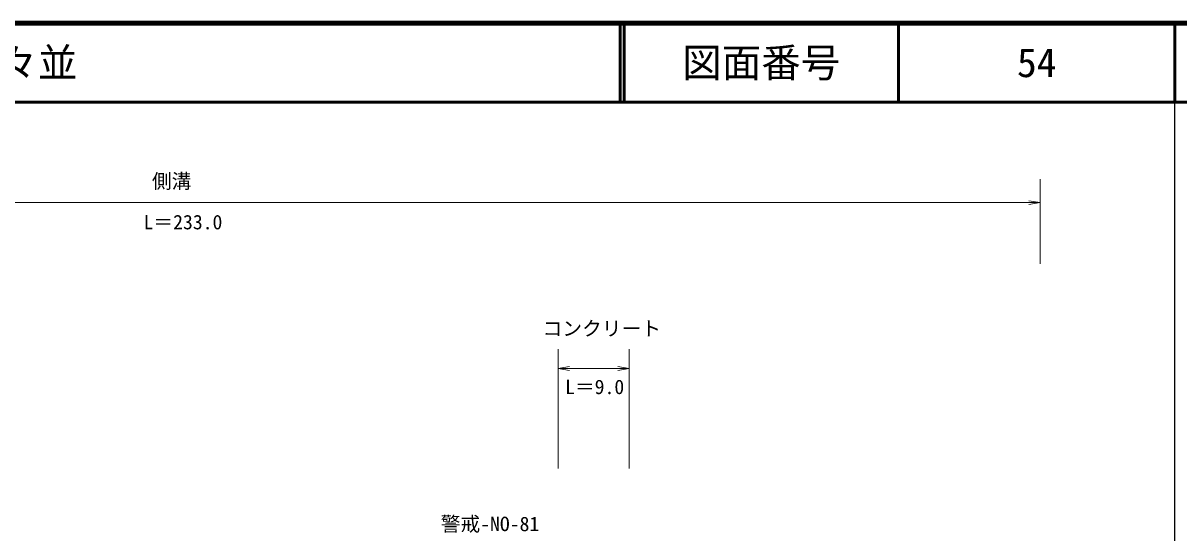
# Model space of a CAD drawing. Units: millimetres, scale not verified. Extents: x 40000 to 680000, y 20000 to 380000.
# Drawn here: x 433152 to 579500, y 315495 to 380000 of the extents above; entities that cross this region are included whole.
import ezdxf
from ezdxf.enums import TextEntityAlignment as Align

# ---------------------------------------------------------------- set-up
doc = ezdxf.new("R2010")
doc.units = ezdxf.units.MM
doc.header["$LTSCALE"] = 1000
for name, color, linetype, lineweight in [('M-STR-STR3', 7, 'Continuous', 13), ('M-STR-STRC', 7, 'Continuous', 13), ('M-TTL', 7, 'Continuous', 13), ('M-TTL-BAND', 7, 'Continuous', 25), ('M-TTL-LINE', 7, 'Continuous', 50), ('M-TTL-TXT', 7, 'Continuous', 13)]:
    doc.layers.add(name, color=color, linetype=linetype, lineweight=lineweight)
doc.styles.add('ＭＳ ゴシック', font='')
doc.styles.get('ＭＳ ゴシック').set_extended_font_data('MS Gothic')

# ---------------------------------------------------------------- blocks, each defined once
blk = doc.blocks.new('open_arrow')
at = {"color": 0, "linetype": 'Continuous', "lineweight": -2}
blk.add_lwpolyline([(7.5, 1.25), (0, 0), (7.5, -1.25)], dxfattribs=at)

msp = doc.modelspace()

# ---------------------------------------------------------------- linework, layer by layer
at = {"layer": 'M-STR-STR3'}
for p, q in [((561948, 349534), (561948, 360267)), ((334503, 357284), (561948, 357284)), ((500906, 323637), (500906, 338725)), ((509898, 323637), (509898, 338725)), ((500906, 336304), (509898, 336304))]:
    msp.add_line(p, q, dxfattribs=at)
at = {"layer": 'M-TTL', "color": 2, "lineweight": 140}
msp.add_line((680000, 380000), (40000, 380000), dxfattribs=at)
at = {"layer": 'M-TTL-BAND'}
msp.add_line((579000, 20000), (579000, 370000), dxfattribs=at)
at = {"layer": 'M-TTL-LINE'}
for p, q in [((508747, 380000), (508747, 370000)), ((509247, 380000), (509247, 370000)), ((543997, 380000), (543997, 370000)), ((579000, 380000), (579000, 370000)), ((40000, 370000), (680000, 370000))]:
    msp.add_line(p, q, dxfattribs=at)

# ---------------------------------------------------------------- block references
at = {"layer": 'M-STR-STR3', "xscale": 193, "yscale": 193, "rotation": 180}
for p in [(561948, 357284), (509898, 336304)]:
    msp.add_blockref('open_arrow', p, dxfattribs=at)
at = {"layer": 'M-STR-STR3', "xscale": 193, "yscale": 193}
msp.add_blockref('open_arrow', (500906, 336304), dxfattribs=at)

# ---------------------------------------------------------------- texts
at = {"layer": 'M-STR-STR3', "style": 'ＭＳ ゴシック'}
for s, p in [('側溝', (449459, 358537)), ('L＝233.0', (448402, 353356)), ('コンクリート', (498924, 339895)), ('L＝9.0', (501776, 332503))]:
    msp.add_text(s, height=1833, dxfattribs=at).set_placement(p, align=Align.BOTTOM_LEFT)
at = {"layer": 'M-STR-STRC', "style": 'ＭＳ ゴシック'}
msp.add_text('警戒-NO-81', height=1833, dxfattribs=at).set_placement((486029, 315162), align=Align.BOTTOM_LEFT)
at = {"layer": 'M-TTL-TXT', "style": 'ＭＳ ゴシック'}
msp.add_text('萩市大字佐々並', height=3666, dxfattribs=at).set_placement((405024, 375000), align=Align.MIDDLE_LEFT)
for s, p in [('図面番号', (526622, 375000)), ('54', (561497, 375000))]:
    msp.add_text(s, height=3666, dxfattribs=at).set_placement(p, align=Align.MIDDLE_CENTER)

doc.saveas('drawing.dxf')
